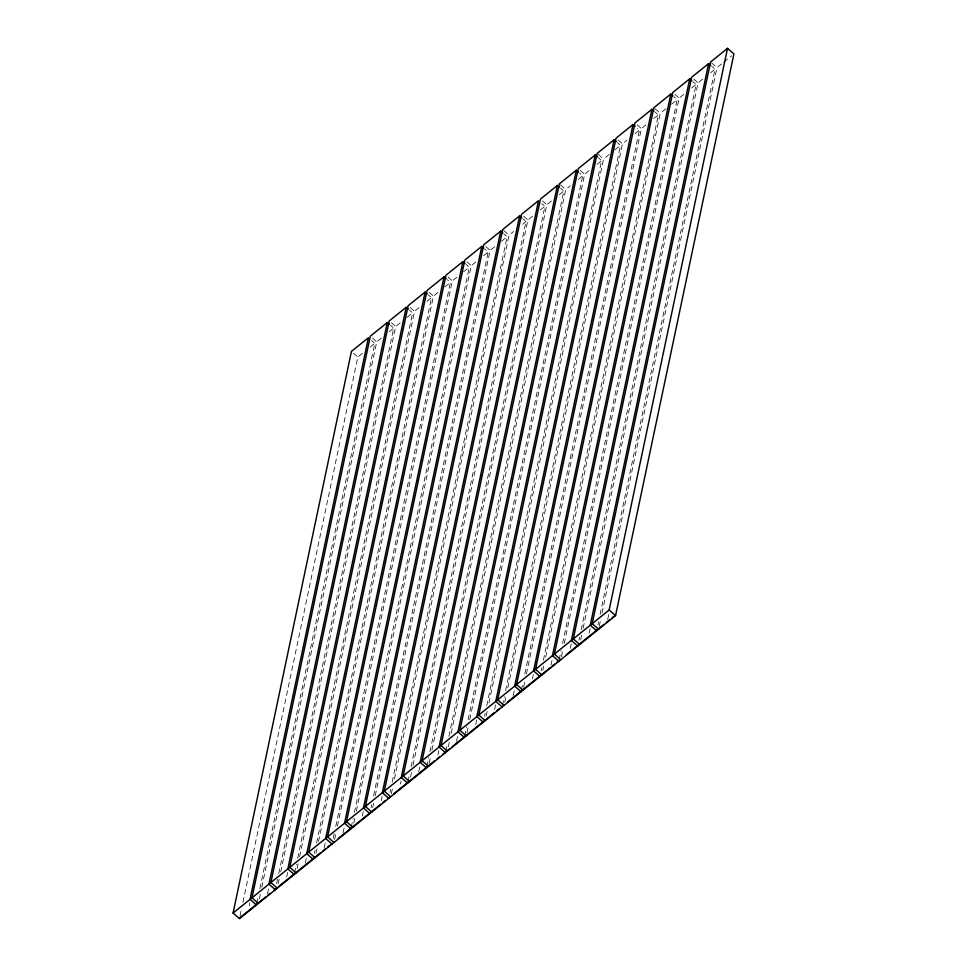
<?xml version="1.0" encoding="UTF-8"?>
<svg xmlns="http://www.w3.org/2000/svg" width="967" height="967" viewBox="0 0 967 967"><rect width="100%" height="100%" fill="white"/><g stroke="black" fill="none" stroke-linecap="round" stroke-linejoin="round"><path stroke-width="0.73" stroke-dasharray="4.83 3.63" d="M240.106 915.689L241.351 909.778M242.91 902.38L357.826 357.016L363.483 352.459M249.208 905.898L249.824 902.936M256.751 903.492L258.31 896.107M259.857 888.721L374.785 343.345L371.594 340.553M259.313 898.972L260.558 893.061M261.803 887.15L376.731 341.786L382.388 337.229M267.484 893.617L268.729 887.706M276.586 883.838L277.517 879.402M278.762 873.491L393.69 328.115L390.487 325.311M278.218 883.741L279.149 879.305M280.708 871.92L395.636 326.556L401.293 321.999M286.691 876.912L287.634 872.476M294.548 873.032L296.422 864.172M297.667 858.261L412.595 312.885L409.392 310.081M297.123 868.511L298.368 862.6M299.613 856.689L414.541 311.326L419.062 307.675M305.282 863.156L306.527 857.245M314.384 853.365L315.012 850.416M316.572 843.019L431.5 297.655L428.296 294.85M316.016 853.281L316.958 848.845M318.506 841.459L433.434 296.095L439.091 291.538M324.187 847.926L325.432 842.015M333.289 838.135L334.219 833.699M335.779 826.314L450.392 282.424L447.201 279.62M334.606 839.525L335.851 833.614M337.41 826.229L452.338 280.853L457.995 276.308M343.092 832.696L344.337 826.785M351.263 827.341L353.124 818.469M354.369 812.558L469.297 267.194L466.094 264.39M353.825 822.82L354.756 818.384M356.315 810.999L471.243 265.623L475.764 261.984M362.299 815.991L363.241 811.555M371.098 807.675L371.715 804.725M373.588 795.853L488.202 251.964L484.999 249.16M372.73 807.59L373.661 803.154M375.22 795.768L490.148 250.393L495.793 245.836M381.203 800.761L382.134 796.324M389.991 792.444L390.62 789.483M392.179 782.098L507.107 236.734L503.904 233.929M391.321 793.834L392.566 787.924M394.427 779.051L509.041 235.162L513.574 231.524M400.423 784.044L401.039 781.094M407.965 781.65L409.524 774.253M411.072 766.867L526 221.503L522.809 218.699M410.528 777.13L411.458 772.693M413.018 765.296L527.946 219.932L533.603 215.375M418.699 771.775L419.944 765.864M426.87 766.42L428.732 757.548M429.977 751.637L544.904 206.273L541.701 203.469M429.118 763.374L430.678 755.976M431.923 750.066L546.851 204.702L552.508 200.145M437.906 755.058L438.849 750.622M445.763 751.19L447.008 745.267M448.881 736.407L563.809 191.031L560.606 188.239M448.337 746.657L449.268 742.233M451.13 733.361L565.755 189.472L570.276 185.821M456.497 741.302L457.742 735.391M464.668 735.947L466.541 727.087M468.088 719.69L582.714 175.801L579.511 173.008M466.928 732.913L468.173 727.003M469.72 719.605L584.648 174.241L590.305 169.684M475.716 724.597L476.961 718.686M484.503 716.293L485.132 713.332M486.679 705.946L601.607 160.57L598.416 157.766M486.135 716.196L487.38 710.286M488.939 702.9L603.553 159.011L609.21 154.454M494.62 709.367L495.551 704.931M502.477 705.487L504.339 696.627M505.584 690.716L620.512 145.34L617.309 142.536M504.726 702.441L505.971 696.53M507.844 687.67L622.458 143.781L626.979 140.13M513.211 695.611L514.456 689.701M521.37 690.257L522.929 682.871M524.803 673.999L639.417 130.11L637.277 128.248M523.63 687.211L525.19 679.825M526.435 673.914L641.363 128.551L647.008 123.994M532.418 678.907L533.349 674.47M541.206 670.59L541.834 667.641M543.394 660.243L658.322 114.88L655.118 112.075M542.838 670.506L543.78 666.07M545.642 657.209L660.256 113.308L665.912 108.763M551.009 665.151L552.254 659.24M559.18 659.796L561.041 650.924M562.601 643.538L677.214 99.649L674.023 96.845M561.428 656.75L562.673 650.839M564.232 643.454L679.16 98.078L683.681 94.44M570.228 648.446L571.473 642.535M579.015 640.13L579.632 637.18M581.191 629.783L696.119 84.419L692.916 81.615M580.647 640.045L581.892 634.134M583.137 628.224L698.065 82.848L703.722 78.291M589.121 633.216L590.063 628.78M597.92 624.9L598.537 621.938M600.096 614.553L715.024 69.189L711.821 66.385M599.238 626.29L600.483 620.379M602.042 612.993L716.97 67.617L722.615 63.06M607.711 619.46L608.956 613.549M370.264 346.996L374.785 343.345M389.169 331.766L393.69 328.115M406.938 317.442L412.595 312.885M426.979 301.305L431.5 297.655M444.747 286.981L450.392 282.424M463.64 271.751L469.297 267.194M483.681 255.602L488.202 251.964M501.45 241.291L507.107 236.734M522.615 224.235L526 221.503M540.384 209.912L544.904 206.273M559.289 194.681L563.809 191.031M578.181 179.451L582.714 175.801M597.086 164.221L601.607 160.57M614.855 149.897L620.512 145.34M634.896 133.76L639.417 130.11M653.789 118.518L658.322 114.88M671.569 104.206L677.214 99.649M691.598 88.057L696.119 84.419M710.503 72.827L715.024 69.189M723.751 62.154L731.668 55.772M711.627 62.952L716.97 67.617M693.798 79.113L698.065 82.848M674.893 94.343L679.16 98.078M654.925 108.642L660.256 113.308M637.096 124.803L641.363 128.551M618.191 140.046L622.458 143.781M598.222 154.333L603.553 159.011M580.381 170.506L584.648 174.241M560.413 184.806L565.755 189.472M542.584 200.967L546.851 204.702M523.679 216.197L527.946 219.932M503.71 230.497L509.041 235.162M485.881 246.658L490.148 250.393M466.976 261.888L471.243 265.623M448.072 277.118L452.338 280.853M429.167 292.348L433.434 296.095M410.274 307.591L414.541 311.326M391.369 322.821L395.636 326.556M372.464 338.051L376.731 341.786M353.559 353.281L357.826 357.016"/><path stroke-width="1.45" d="M598.609 629.251L592.215 623.642L710.564 62.021L727.522 48.35L733.929 53.959L615.568 615.58L239.478 918.65L233.083 913.041L351.432 351.408L368.391 337.749L250.042 899.37L256.436 904.979M389.423 324.38L387.296 322.519L268.935 884.14L275.341 889.749M408.328 309.15L406.188 307.288L287.84 868.91L294.246 874.519M427.233 293.92L425.093 292.046L306.744 853.68L313.139 859.276M446.125 278.689L443.998 276.816L325.649 838.449L332.044 844.046M465.03 263.459L462.903 261.586L344.542 823.219L350.948 828.816M483.935 248.229L481.796 246.355L363.447 807.989L369.853 813.585M502.84 232.999L500.701 231.125L382.352 792.747L388.746 798.355M521.733 217.768L519.605 215.895L401.257 777.516L407.651 783.125M559.542 187.296L557.403 185.434L439.054 747.056L445.461 752.664M578.447 172.066L576.308 170.204L457.959 731.826L464.353 737.434M597.34 156.835L595.213 154.974L476.852 716.595L483.258 722.204M616.245 141.605L614.118 139.744L495.757 701.365L502.163 706.974M635.15 126.375L633.01 124.501L514.662 686.135L521.056 691.731M654.055 111.145L651.915 109.271L533.566 670.905L539.961 676.501M672.947 95.914L670.82 94.041L552.459 655.674L558.866 661.271M691.852 80.684L689.725 78.811L571.364 640.444L577.77 646.041M710.757 65.454L708.618 63.58L590.269 625.202L596.663 630.81M233.071 913.041L609.174 609.972L727.522 48.35M387.296 322.519L370.337 336.178L251.976 897.811L258.382 903.408M406.188 307.288L389.23 320.947L270.881 882.569L277.287 888.177M425.093 292.046L408.134 305.717L289.786 867.339L296.18 872.947M443.998 276.816L427.039 290.487L308.691 852.108L315.085 857.717M462.903 261.586L445.944 275.257L327.583 836.878L333.99 842.487M481.796 246.355L464.837 260.026L346.488 821.648L352.895 827.256M500.701 231.125L483.742 244.796L365.393 806.418L371.787 812.026M519.605 215.895L502.647 229.566L384.298 791.187L390.692 796.796M557.403 185.434L540.444 199.093L422.095 760.727L428.502 766.323M576.308 170.204L559.349 183.863L441 745.497L447.395 751.093M595.213 154.974L578.254 168.633L459.905 730.266L466.299 735.863M614.118 139.744L597.159 153.402L478.798 715.024L485.204 720.633M633.01 124.501L616.052 138.172L497.703 699.794L504.097 705.402M651.915 109.271L634.956 122.942L516.608 684.563L523.002 690.172M670.82 94.041L653.861 107.712L535.5 669.333L541.907 674.942M689.725 78.811L672.766 92.481L554.405 654.103L560.812 659.712M708.618 63.58L691.659 77.251L573.31 638.873L579.704 644.481M239.623 917.949L265.478 897.11M267.835 895.224L270.18 893.327M273.709 890.486L276.054 888.588M278.411 886.691L320.718 852.604M323.075 850.706L325.42 848.808M327.777 846.923L330.122 845.025M338.353 838.401L380.66 804.302M383.005 802.405L385.362 800.519M387.707 798.621L390.064 796.723M393.581 793.883L434.727 760.739M437.072 758.841L439.429 756.943M442.946 754.103L445.303 752.217M447.648 750.319L450.006 748.422M452.351 746.536L494.657 712.437M497.014 710.54L499.359 708.642M507.59 702.018L549.897 667.919M552.254 666.033L554.599 664.136M556.956 662.238L559.301 660.352M566.36 654.659L603.964 624.356M606.309 622.47L609.839 619.629M612.196 617.732L614.541 615.834M609.174 609.972L615.568 615.592M426.556 767.895L420.149 762.286L538.51 200.665L521.551 214.323L403.191 775.957L409.597 781.554"/></g></svg>
